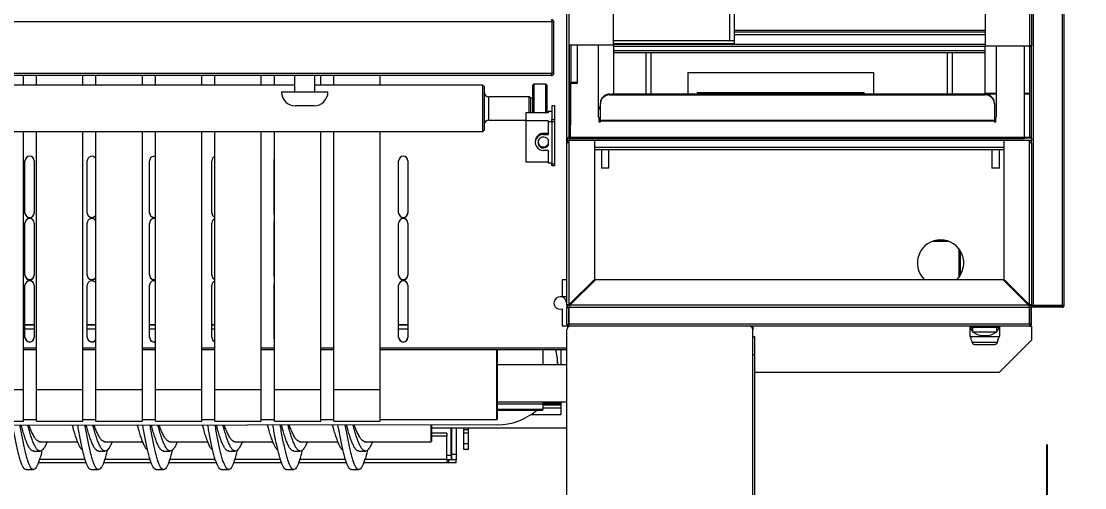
# Model space of a CAD drawing. Extents: x -2187 to 96136, y -11110 to 52208.
# Drawn here: x 26491 to 27636, y 15630 to 16132 of the extents above; entities that cross this region are included whole.
import ezdxf

# ---------------------------------------------------------------- set-up
doc = ezdxf.new("R2010")
doc.units = 0
doc.header["$LTSCALE"] = 1000
doc.header["$MEASUREMENT"] = 0
doc.styles.get("Standard").update_dxf_attribs({"font": 'gbenor.shx', "bigfont": 'gbcbig.shx'})
doc.dimstyles.new('ISO-25', dxfattribs={"dimscale": 70, "dimtxt": 2.5, "dimasz": 2.5, "dimexe": 1.25, "dimexo": 0.625, "dimtad": 1, "dimtxsty": 'Standard', "dimcen": 2.5, "dimadec": 0, "dimazin": 0, "dimtfac": 1, "dimtmove": 0, "dimatfit": 3, "dimfxl": 0, "dimarcsym": 0})

# ---------------------------------------------------------------- blocks, each defined once
blk = doc.blocks.new('*D96')
at = {"color": 0, "lineweight": -2}
for p, q in [((26749.4, 24632.1), (28089.6, 24632.1)), ((28002.1, 24457.1), (28002.1, 15707.1)), ((27322.1, 15532.1), (28089.6, 15532.1))]:
    blk.add_line(p, q, dxfattribs=at)
at = {"color": 0}
for points in [[(27973, 24457.1), (28031.3, 24457.1), (28002.1, 24632.1)], [(27973, 15707.1), (28031.3, 15707.1), (28002.1, 15532.1)]]:
    blk.add_solid(points, dxfattribs=at)
at = {"layer": 'Defpoints', "color": 0}
for p in [(26705.7, 24632.1), (27278.4, 15532.1), (28002.1, 15532.1)]:
    blk.add_point(p, dxfattribs=at)
at = {"color": 0, "insert": (27870.9, 20082.1), "char_height": 175, "attachment_point": 5, "rotation": 90}
blk.add_mtext('9100', dxfattribs=at)
blk = doc.blocks.new('*D94')
at = {"color": 0, "lineweight": -2}
for p, q in [((23094.7, 15676.6), (23094.7, 14891.4)), ((27594.7, 15676.6), (27594.7, 14891.4)), ((27419.7, 14978.9), (23269.7, 14978.9))]:
    blk.add_line(p, q, dxfattribs=at)
at = {"color": 0}
for points in [[(23269.7, 15008), (23269.7, 14949.7), (23094.7, 14978.9)], [(27419.7, 15008), (27419.7, 14949.7), (27594.7, 14978.9)]]:
    blk.add_solid(points, dxfattribs=at)
at = {"layer": 'Defpoints', "color": 0}
for p in [(23094.7, 15720.4), (27594.7, 15720.4), (23094.7, 14978.9)]:
    blk.add_point(p, dxfattribs=at)
at = {"color": 0, "insert": (25342.1, 15110.1), "char_height": 175, "attachment_point": 5}
blk.add_mtext('4500', dxfattribs=at)
blk = doc.blocks.new('*D95')
at = {"color": 0, "lineweight": -2}
for p, q in [((27851.4, 26853.4), (28702.3, 26853.4)), ((28614.8, 26678.4), (28614.8, 13528.4)), ((27640, 13353.4), (28702.3, 13353.4))]:
    blk.add_line(p, q, dxfattribs=at)
at = {"color": 0}
for points in [[(28585.6, 26678.4), (28644, 26678.4), (28614.8, 26853.4)], [(28585.6, 13528.4), (28644, 13528.4), (28614.8, 13353.4)]]:
    blk.add_solid(points, dxfattribs=at)
at = {"layer": 'Defpoints', "color": 0}
for p in [(27807.7, 26853.4), (27596.2, 13353.4), (28614.8, 13353.4)]:
    blk.add_point(p, dxfattribs=at)
at = {"color": 0, "insert": (28483.5, 20103.4), "char_height": 175, "attachment_point": 5, "rotation": 90}
blk.add_mtext('13500', dxfattribs=at)

msp = doc.modelspace()

# ---------------------------------------------------------------- linework, layer by layer
at = {"color": 7, "linetype": 'Continuous', "lineweight": 15}
for p, q in [((27078.399, 16006.603), (27078.399, 16861.603)), ((27580.399, 15826.603), (27580.399, 16842.603)), ((27611.399, 16842.603), (27611.399, 15826.603)), ((27613.399, 15826.603), (27613.399, 16842.603)), ((27128.399, 16107.103), (27128.399, 16813.396)), ((27528.399, 16813.603), (27528.399, 16106.103)), ((27576.199, 16813.603), (27576.199, 16106.103)), ((27578.399, 16813.603), (27578.399, 16106.103)), ((27253.399, 16200.498), (27253.399, 16111.197)), ((27258.399, 16200.498), (27258.399, 16111.197)), ((27062.045, 16131.603), (23620.753, 16131.603)), ((27062.045, 16131.603), (27062.045, 16076.603)), ((27062.399, 16076.603), (27062.399, 16131.603)), ((27062.399, 16131.603), (27064.399, 16131.603)), ((27064.399, 16076.603), (27064.399, 16131.603)), ((27528.399, 16122.456), (27258.399, 16122.456)), ((27258.399, 16120.979), (27528.399, 16120.979)), ((27258.399, 16111.197), (27128.399, 16111.197)), ((27258.399, 16111.197), (27253.399, 16111.197)), ((27258.399, 16118.027), (27528.399, 16118.027)), ((27258.399, 16111.197), (27258.399, 16108.181)), ((27081.399, 16107.103), (27128.399, 16107.103)), ((27081.399, 16015.143), (27081.399, 16107.103)), ((27089.399, 16107.103), (27089.399, 16066.426)), ((27112.399, 16029.192), (27112.399, 16107.103)), ((27258.399, 16108.181), (27128.399, 16108.181)), ((27128.399, 16107.596), (27528.399, 16107.596)), ((27128.399, 16107.103), (27128.399, 16054.81)), ((27128.399, 16105.627), (27528.399, 16105.627)), ((27128.399, 16100.938), (27528.399, 16100.938)), ((27128.399, 16098.668), (27528.399, 16098.668)), ((27163.399, 16098.668), (27163.399, 16054.103)), ((27493.399, 16054.103), (27493.399, 16098.668)), ((27528.399, 16106.103), (27576.199, 16106.103)), ((27528.399, 16054.603), (27528.399, 16106.103)), ((27540.399, 16106.103), (27540.399, 16029.192)), ((27570.399, 16106.103), (27570.399, 16007.285)), ((27578.399, 16106.103), (27576.199, 16106.103)), ((27576.399, 16106.103), (27576.399, 16105.103)), ((27576.399, 16007.103), (27576.399, 16105.103)), ((27576.399, 16105.103), (27578.399, 16105.103)), ((27578.399, 16105.103), (27578.399, 16106.103)), ((27578.399, 16007.103), (27578.399, 16105.103)), ((23620.753, 16076.603), (27062.045, 16076.603)), ((27064.399, 16076.603), (27062.399, 16076.603)), ((27208.399, 16077.103), (27408.399, 16077.103)), ((27208.399, 16077.103), (27208.399, 16054.103)), ((27408.399, 16077.103), (27408.399, 16054.103)), ((27061.899, 16074.103), (23620.899, 16074.103)), ((26785.399, 16063.557), (23897.399, 16063.557)), ((26493.692, 16063.557), (26493.692, 16074.103)), ((26507.692, 16063.557), (26507.692, 16074.103)), ((26557.692, 16063.557), (26557.692, 16074.103)), ((26571.692, 16063.557), (26571.692, 16074.103)), ((26621.692, 16063.557), (26621.692, 16074.103)), ((26635.692, 16063.557), (26635.692, 16074.103)), ((26685.692, 16063.557), (26685.692, 16074.103)), ((26699.692, 16063.557), (26699.692, 16074.103)), ((26749.692, 16063.557), (26749.692, 16074.103)), ((26763.692, 16063.557), (26763.692, 16074.103)), ((26785.399, 16074.103), (26785.399, 16056.377)), ((26807.399, 16056.377), (26807.399, 16074.103)), ((26987.999, 16063.557), (26807.399, 16063.557)), ((26813.692, 16063.557), (26813.692, 16074.103)), ((26827.692, 16063.557), (26827.692, 16074.103)), ((26877.692, 16063.557), (26877.692, 16074.103)), ((26989.499, 16062.057), (26987.999, 16063.557)), ((26987.999, 16017.18), (26987.999, 16063.557)), ((27041.788, 16033.983), (27041.788, 16063.557)), ((27055.788, 16064.557), (27042.788, 16064.557)), ((27056.788, 16063.557), (27056.788, 16033.983)), ((27082.399, 16065.55), (27081.399, 16065.55)), ((27082.399, 16065.55), (27082.399, 16020.752)), ((27089.399, 16066.426), (27082.599, 16066.426)), ((27082.599, 16065.462), (27082.599, 16066.426)), ((27089.399, 16065.462), (27082.599, 16065.462)), ((27089.399, 16066.426), (27089.399, 16065.462)), ((26771.399, 16056.377), (26821.399, 16056.377)), ((26989.499, 16062.057), (26989.499, 16018.462)), ((27124.399, 16053.927), (27124.399, 16053.09)), ((27124.399, 16053.927), (27528.399, 16053.927)), ((27124.399, 16053.09), (27528.399, 16053.09)), ((27127.515, 16053.927), (27128.399, 16054.81)), ((27128.399, 16054.81), (27128.399, 16054.103)), ((27128.399, 16054.103), (27129.106, 16054.103)), ((27129.106, 16054.103), (27128.93, 16053.927)), ((27129.106, 16054.103), (27540.399, 16054.103)), ((27218.399, 16055.632), (27398.399, 16055.632)), ((27218.399, 16055.632), (27218.399, 16054.103)), ((27398.399, 16054.103), (27398.399, 16055.632)), ((27528.399, 16054.103), (27528.399, 16054.603)), ((27540.399, 16054.603), (27528.399, 16054.603)), ((27528.399, 16053.09), (27528.399, 16053.927)), ((27576.199, 16054.603), (27570.399, 16054.603)), ((27570.399, 16054.103), (27576.399, 16054.103)), ((27576.199, 16054.603), (27576.399, 16054.603)), ((26806.399, 16041.377), (26786.399, 16041.377)), ((27037.999, 16051.057), (26994.499, 16051.057)), ((27039.499, 16049.557), (27037.999, 16051.057)), ((27037.999, 16033.983), (27037.999, 16051.057)), ((27041.788, 16049.557), (27039.499, 16049.557)), ((27039.499, 16033.983), (27039.499, 16049.557)), ((27065.192, 16041.216), (27062.192, 16041.216)), ((27062.192, 16041.192), (27062.192, 16041.216)), ((27065.192, 16041.192), (27062.192, 16041.192)), ((27062.192, 16041.192), (27062.192, 16026.516)), ((27065.192, 16041.216), (27065.192, 16041.192)), ((27065.192, 16041.192), (27065.192, 16026.516)), ((27112.399, 16038.81), (27114.399, 16040.81)), ((27114.399, 16043.487), (27114.399, 16044.324)), ((27114.399, 16025.673), (27114.399, 16043.487)), ((27538.399, 16044.324), (27538.399, 16043.487)), ((27538.399, 16043.487), (27538.399, 16025.673)), ((27058.192, 16033.983), (27034.192, 16033.983)), ((27034.192, 16033.983), (27034.192, 16025.269)), ((27058.192, 16035.129), (27058.192, 16033.983)), ((27062.192, 16035.129), (27058.192, 16035.129)), ((27114.399, 16039.396), (27112.399, 16037.396)), ((27112.899, 16029.192), (27112.399, 16029.192)), ((27112.899, 16029.192), (27112.899, 16023.978)), ((27539.899, 16023.978), (27539.899, 16029.192)), ((27540.399, 16029.192), (27539.899, 16029.192)), ((26987.999, 16013.557), (26987.999, 16017.18)), ((26989.499, 16018.462), (26989.499, 16015.057)), ((26994.499, 16026.057), (27034.192, 16026.057)), ((27058.192, 16025.269), (27034.192, 16025.269)), ((27034.192, 16025.269), (27034.192, 15980.798)), ((27058.192, 16025.269), (27058.192, 16024.122)), ((27062.192, 16024.122), (27058.192, 16024.122)), ((27058.192, 16024.122), (27058.192, 16010.547)), ((27062.192, 16026.516), (27065.192, 16026.516)), ((27062.192, 16024.234), (27062.192, 16026.516)), ((27065.192, 16024.234), (27062.192, 16024.234)), ((27062.192, 16024.234), (27062.192, 15978.775)), ((27065.192, 16026.516), (27065.192, 16024.234)), ((27065.192, 16024.234), (27065.192, 15978.775)), ((27082.399, 16007.285), (27082.399, 16020.752)), ((27112.899, 16023.978), (27114.399, 16023.978)), ((27538.399, 16025.673), (27114.399, 16025.673)), ((27114.399, 16025.673), (27114.399, 16025.293)), ((27114.399, 16023.978), (27114.399, 16025.293)), ((27114.399, 16025.293), (27538.399, 16025.293)), ((27538.399, 16025.293), (27538.399, 16025.673)), ((27538.399, 16025.293), (27538.399, 16023.978)), ((27538.399, 16023.978), (27539.899, 16023.978)), ((23700.999, 16013.557), (26987.999, 16013.557)), ((26493.692, 15735.621), (26493.692, 16013.557)), ((26507.692, 15735.621), (26507.692, 16013.557)), ((26557.692, 15735.621), (26557.692, 16013.557)), ((26571.692, 15735.621), (26571.692, 16013.557)), ((26621.692, 15735.621), (26621.692, 16013.557)), ((26635.692, 15735.621), (26635.692, 16013.557)), ((26685.692, 15735.621), (26685.692, 16013.557)), ((26699.692, 15735.621), (26699.692, 16013.557)), ((26749.692, 15735.621), (26749.692, 16013.557)), ((26763.692, 15735.621), (26763.692, 16013.557)), ((26813.692, 15735.621), (26813.692, 16013.557)), ((26827.692, 15735.621), (26827.692, 16013.557)), ((26877.692, 15735.621), (26877.692, 16013.557)), ((26987.999, 16013.557), (26989.499, 16015.057)), ((27053.192, 16010.547), (27053.192, 16011.693)), ((27058.192, 16011.693), (27053.192, 16011.693)), ((27053.192, 16010.547), (27058.192, 16010.547)), ((27078.399, 16001.603), (27078.399, 16006.603)), ((27080.399, 16006.603), (27078.399, 16006.603)), ((27080.399, 16015.3), (27080.399, 16008.308)), ((27080.399, 16008.308), (27082.399, 16008.308)), ((27081.073, 16007.485), (27080.899, 16007.31)), ((27080.899, 16006.103), (27080.899, 16004.103)), ((27081.606, 16006.603), (27082.106, 16007.103)), ((27082.16, 16007.157), (27082.106, 16007.103)), ((27082.399, 16007.103), (27082.106, 16007.103)), ((27570.399, 16007.285), (27082.399, 16007.285)), ((27082.399, 16007.285), (27082.399, 16005.839)), ((27570.399, 16005.839), (27082.399, 16005.839)), ((27570.399, 16007.285), (27570.399, 16005.839)), ((27578.399, 16007.103), (27570.399, 16007.103)), ((27578.399, 16006.603), (27578.399, 16007.103)), ((27578.399, 16006.603), (27578.399, 16004.103)), ((27044.429, 16003.033), (27044.429, 16001.887)), ((27058.192, 16005.009), (27058.192, 15998.764)), ((27078.399, 15826.603), (27078.399, 16001.603)), ((27080.899, 16001.603), (27078.399, 16001.603)), ((27080.899, 16001.603), (27080.899, 16004.103)), ((27108.399, 16004.103), (27080.899, 16004.103)), ((27080.899, 15827.31), (27080.899, 16001.603)), ((27108.399, 15854.81), (27108.399, 16004.103)), ((27548.399, 16004.103), (27108.399, 16004.103)), ((27548.399, 15994.103), (27108.399, 15994.103)), ((27115.649, 15994.103), (27115.649, 15974.103)), ((27123.649, 15974.103), (27123.649, 15994.103)), ((27535.649, 15994.103), (27535.649, 15974.103)), ((27543.649, 15974.103), (27543.649, 15994.103)), ((27575.899, 16004.103), (27548.399, 16004.103)), ((27548.399, 16004.103), (27548.399, 15854.81)), ((27575.899, 16004.103), (27575.899, 16001.603)), ((27578.399, 16004.103), (27575.899, 16004.103)), ((27575.899, 16001.603), (27575.899, 15827.31)), ((27578.399, 16001.603), (27575.899, 16001.603)), ((27578.399, 16001.603), (27578.399, 16004.103)), ((27578.399, 16001.603), (27578.399, 15826.603)), ((27058.192, 15993.227), (27053.192, 15993.227)), ((27058.192, 15993.227), (27058.192, 15979.651)), ((26495.437, 15925.932), (26495.437, 15982.066)), ((26505.437, 15982.066), (26505.437, 15925.932)), ((26562.437, 15925.932), (26562.437, 15982.066)), ((26629.437, 15925.932), (26629.437, 15982.066)), ((26696.437, 15925.932), (26696.437, 15982.066)), ((26763.437, 15925.932), (26763.437, 15982.066)), ((26897.437, 15925.932), (26897.437, 15982.066)), ((26907.437, 15982.066), (26907.437, 15925.932)), ((27058.192, 15980.798), (27034.192, 15980.798)), ((27062.192, 15979.651), (27058.192, 15979.651)), ((27062.192, 15978.775), (27065.192, 15978.775)), ((27062.192, 15977.081), (27062.192, 15978.775)), ((27062.192, 15977.081), (27065.192, 15977.081)), ((27065.192, 15978.775), (27065.192, 15977.081)), ((27123.649, 15974.103), (27115.649, 15974.103)), ((27543.649, 15974.103), (27535.649, 15974.103)), ((26495.437, 15858.965), (26495.437, 15915.099)), ((26505.437, 15915.099), (26505.437, 15858.965)), ((26562.437, 15858.965), (26562.437, 15915.099)), ((26629.437, 15858.965), (26629.437, 15915.099)), ((26696.437, 15858.965), (26696.437, 15915.099)), ((26763.437, 15858.965), (26763.437, 15915.099)), ((26897.437, 15858.965), (26897.437, 15915.099)), ((26907.437, 15915.099), (26907.437, 15858.965)), ((27473.399, 15896.103), (27487.399, 15896.103)), ((27499.892, 15887.756), (27499.892, 15856.451)), ((27500.6, 15886.832), (27500.6, 15857.374)), ((27501.6, 15885.352), (27501.6, 15858.854)), ((26495.437, 15791.998), (26495.437, 15848.132)), ((26505.437, 15848.132), (26505.437, 15791.998)), ((26562.437, 15791.998), (26562.437, 15848.132)), ((26629.437, 15791.998), (26629.437, 15848.132)), ((26696.437, 15791.998), (26696.437, 15848.132)), ((26763.437, 15791.998), (26763.437, 15848.132)), ((26897.437, 15791.998), (26897.437, 15848.132)), ((26907.437, 15848.132), (26907.437, 15791.998)), ((27073.399, 15854.103), (27073.399, 15836.103)), ((27078.399, 15854.103), (27073.399, 15854.103)), ((27108.399, 15854.81), (27080.899, 15827.31)), ((27081.606, 15826.603), (27109.106, 15854.103)), ((27547.692, 15854.103), (27109.106, 15854.103)), ((27547.692, 15854.103), (27575.192, 15826.603)), ((27575.899, 15827.31), (27548.399, 15854.81)), ((27073.399, 15836.103), (27073.399, 15835.467)), ((27073.399, 15836.103), (27078.399, 15836.103)), ((27073.399, 15822.739), (27073.399, 15804.103)), ((27078.399, 15829.103), (27077.899, 15829.103)), ((27078.399, 15826.603), (27078.399, 15824.103)), ((27080.399, 15826.603), (27078.399, 15826.603)), ((27078.399, 15824.103), (27080.399, 15824.103)), ((27078.399, 15806.203), (27078.399, 15824.103)), ((27080.399, 15806.203), (27080.399, 15824.103)), ((27080.753, 15806.203), (27080.753, 15824.103)), ((27576.045, 15824.103), (27080.753, 15824.103)), ((27080.899, 15826.103), (27080.899, 15824.103)), ((27575.192, 15826.603), (27081.606, 15826.603)), ((27575.899, 15826.103), (27575.899, 15824.103)), ((27576.045, 15806.203), (27576.045, 15824.103)), ((27576.399, 15826.603), (27578.399, 15826.603)), ((27576.399, 15806.203), (27576.399, 15824.103)), ((27578.399, 15824.103), (27576.399, 15824.103)), ((27578.399, 15826.603), (27580.399, 15826.603)), ((27578.399, 15824.103), (27578.399, 15826.603)), ((27611.399, 15826.103), (27578.399, 15826.103)), ((27611.399, 15824.603), (27578.399, 15824.603)), ((27578.399, 15806.203), (27578.399, 15824.103)), ((27580.399, 15826.603), (27611.399, 15826.603)), ((27611.399, 15826.603), (27611.899, 15826.603)), ((27611.399, 15826.103), (27611.399, 15824.603)), ((27611.899, 15826.603), (27613.399, 15826.603)), ((26505.437, 15805.103), (26495.437, 15805.103)), ((26571.692, 15805.103), (26562.437, 15805.103)), ((26635.692, 15805.103), (26629.437, 15805.103)), ((26699.692, 15805.103), (26696.437, 15805.103)), ((26763.692, 15805.103), (26763.437, 15805.103)), ((26907.437, 15805.103), (26897.437, 15805.103)), ((27078.399, 15804.103), (27073.399, 15804.103)), ((27078.399, 15806.203), (27078.399, 15804.103)), ((27078.399, 15806.203), (27080.399, 15806.203)), ((27078.399, 15584.103), (27078.399, 15800.103)), ((27078.937, 15804.834), (27078.937, 15802.107)), ((27078.937, 15804.103), (27080.499, 15804.103)), ((27080.499, 15806.103), (27080.499, 15804.103)), ((27576.299, 15804.103), (27080.499, 15804.103)), ((27576.045, 15806.203), (27080.753, 15806.203)), ((27278.399, 15804.103), (27278.399, 15800.103)), ((27278.399, 15584.103), (27278.399, 15800.103)), ((27511.899, 15804.103), (27511.899, 15802.603)), ((27543.899, 15802.603), (27511.899, 15802.603)), ((27511.899, 15802.603), (27511.899, 15793.219)), ((27514.899, 15802.603), (27514.899, 15797.603)), ((27540.899, 15797.603), (27540.899, 15802.603)), ((27543.899, 15804.103), (27543.899, 15802.603)), ((27543.899, 15802.603), (27543.899, 15793.219)), ((27576.299, 15806.103), (27576.299, 15804.103)), ((27578.399, 15804.103), (27576.299, 15804.103)), ((27578.399, 15806.203), (27576.399, 15806.203)), ((27578.399, 15804.103), (27578.399, 15789.103)), ((27278.399, 15793.103), (27280.399, 15793.103)), ((27280.399, 15793.103), (27280.399, 15773.103)), ((27512.136, 15793.103), (27512.099, 15793.103)), ((27512.136, 15793.103), (27543.662, 15793.103)), ((27540.899, 15797.603), (27514.899, 15797.603)), ((27578.399, 15789.103), (27543.399, 15754.103)), ((27543.699, 15793.103), (27543.662, 15793.103)), ((26493.692, 15779.004), (26507.692, 15779.004)), ((26557.692, 15779.004), (26571.692, 15779.004)), ((26621.692, 15779.004), (26635.692, 15779.004)), ((26685.692, 15779.004), (26699.692, 15779.004)), ((26749.692, 15779.004), (26763.692, 15779.004)), ((26813.692, 15779.004), (26827.692, 15779.004)), ((26877.692, 15779.004), (27078.399, 15779.004)), ((27003.199, 15724.776), (27003.199, 15779.004)), ((27003.699, 15725.004), (27003.699, 15779.004)), ((27052.399, 15779.004), (27052.399, 15762.603)), ((27072.399, 15762.603), (27072.399, 15779.004)), ((27514.177, 15786.927), (27541.62, 15786.927)), ((27517.209, 15784.504), (27538.589, 15784.504)), ((27280.399, 15773.103), (27278.399, 15773.103)), ((27280.399, 15773.103), (27280.399, 15576.103)), ((27078.399, 15762.603), (27003.699, 15762.603)), ((27068.527, 15762.603), (27068.527, 15763.182)), ((27543.399, 15754.103), (27280.399, 15754.103)), ((26493.692, 15735.621), (26443.692, 15735.621)), ((26493.692, 15701.74), (26493.692, 15735.621)), ((26557.692, 15735.621), (26507.692, 15735.621)), ((26507.692, 15701.74), (26507.692, 15735.621)), ((26557.692, 15701.74), (26557.692, 15735.621)), ((26621.692, 15735.621), (26571.692, 15735.621)), ((26571.692, 15701.74), (26571.692, 15735.621)), ((26621.692, 15701.74), (26621.692, 15735.621)), ((26685.692, 15735.621), (26635.692, 15735.621)), ((26635.692, 15701.74), (26635.692, 15735.621)), ((26685.692, 15701.74), (26685.692, 15735.621)), ((26749.692, 15735.621), (26699.692, 15735.621)), ((26699.692, 15701.74), (26699.692, 15735.621)), ((26749.692, 15701.74), (26749.692, 15735.621)), ((26813.692, 15735.621), (26763.692, 15735.621)), ((26763.692, 15701.74), (26763.692, 15735.621)), ((26813.692, 15701.74), (26813.692, 15735.621)), ((26877.692, 15735.621), (26827.692, 15735.621)), ((26827.692, 15701.74), (26827.692, 15735.621)), ((26877.692, 15701.74), (26877.692, 15735.621)), ((27003.199, 15703.603), (27003.199, 15724.776)), ((27003.699, 15704.103), (27003.699, 15725.004)), ((27003.699, 15722.603), (27078.399, 15722.603)), ((27052.399, 15722.603), (27052.399, 15720.25)), ((27052.399, 15720.25), (27052.399, 15714.313)), ((27072.399, 15721.58), (27072.399, 15722.603)), ((27072.399, 15720.677), (27072.399, 15721.58)), ((27072.399, 15719.369), (27072.399, 15720.677)), ((27052.399, 15714.313), (27003.699, 15714.313)), ((27052.399, 15713.253), (27003.699, 15713.253)), ((27040.012, 15709.076), (27072.399, 15709.076)), ((27052.399, 15713.253), (27052.399, 15714.313)), ((27072.399, 15716.206), (27072.399, 15719.369)), ((27072.399, 15709.076), (27072.399, 15716.206)), ((27003.639, 15697.98), (25431.515, 15695.306)), ((26443.692, 15701.74), (26493.692, 15701.74)), ((26493.692, 15703.603), (26507.692, 15703.603)), ((26507.692, 15701.74), (26557.692, 15701.74)), ((26557.692, 15703.603), (26571.692, 15703.603)), ((26571.692, 15701.74), (26621.692, 15701.74)), ((26621.692, 15703.603), (26635.692, 15703.603)), ((26635.692, 15701.74), (26685.692, 15701.74)), ((26685.692, 15703.603), (26699.692, 15703.603)), ((26699.692, 15701.74), (26749.692, 15701.74)), ((26749.692, 15703.603), (26763.692, 15703.603)), ((26763.692, 15701.74), (26813.692, 15701.74)), ((26813.692, 15703.603), (26827.692, 15703.603)), ((26827.692, 15701.74), (26877.692, 15701.74)), ((26877.692, 15703.603), (27003.199, 15703.603)), ((26932.199, 15697.858), (26932.199, 15679.603)), ((26932.699, 15697.859), (26932.699, 15680.103)), ((27003.199, 15703.603), (27003.699, 15704.103)), ((26932.699, 15694.603), (27078.399, 15694.603)), ((26949.399, 15689.106), (26932.699, 15689.106)), ((26949.399, 15689.106), (26949.399, 15685.606)), ((26949.399, 15660.606), (26949.399, 15685.606)), ((26954.399, 15694.603), (26954.399, 15665.998)), ((26959.399, 15694.603), (26959.399, 15665.998)), ((26967.399, 15692.511), (26967.399, 15694.603)), ((26972.399, 15692.511), (26967.399, 15692.511)), ((26967.399, 15689.167), (26967.399, 15692.511)), ((26967.399, 15689.167), (26972.399, 15689.167)), ((26967.399, 15677.624), (26967.399, 15689.167)), ((26972.399, 15692.511), (26972.399, 15694.603)), ((26972.399, 15689.167), (26972.399, 15692.511)), ((26972.399, 15677.624), (26972.399, 15689.167)), ((26511.122, 15679.603), (26552.113, 15679.603)), ((26581.122, 15679.603), (26622.113, 15679.603)), ((26651.122, 15679.603), (26692.113, 15679.603)), ((26721.122, 15679.603), (26762.113, 15679.603)), ((26791.122, 15679.603), (26832.113, 15679.603)), ((26861.122, 15679.603), (26932.199, 15679.603)), ((26932.199, 15679.603), (26932.699, 15680.103)), ((26972.399, 15677.624), (26967.399, 15677.624)), ((26967.399, 15671.452), (26967.399, 15677.624)), ((26972.399, 15671.452), (26972.399, 15677.624)), ((26504.564, 15669.679), (26511.622, 15669.679)), ((26574.564, 15669.679), (26581.622, 15669.679)), ((26644.564, 15669.679), (26651.622, 15669.679)), ((26714.564, 15669.679), (26721.622, 15669.679)), ((26784.564, 15669.679), (26791.622, 15669.679)), ((26854.564, 15669.679), (26861.622, 15669.679)), ((26949.399, 15665.103), (26953.899, 15665.103)), ((26959.399, 15665.998), (26954.399, 15665.998)), ((26954.399, 15665.998), (26954.399, 15660.103)), ((26959.399, 15665.998), (26959.399, 15660.103)), ((26972.399, 15671.452), (26967.399, 15671.452)), ((26561.342, 15657.106), (26509.921, 15657.106)), ((26631.342, 15657.106), (26579.921, 15657.106)), ((26701.342, 15657.106), (26649.921, 15657.106)), ((26771.342, 15657.106), (26719.921, 15657.106)), ((26841.342, 15657.106), (26789.921, 15657.106)), ((26949.399, 15657.106), (26859.921, 15657.106)), ((26949.399, 15660.606), (26949.399, 15657.106)), ((26950.899, 15660.106), (26949.399, 15660.106)), ((26949.399, 15660.103), (26950.899, 15660.103)), ((26950.899, 15657.106), (26949.399, 15657.106)), ((26950.899, 15660.106), (26950.899, 15657.106)), ((26954.399, 15660.106), (26950.899, 15660.106)), ((26959.399, 15657.106), (26950.899, 15657.106)), ((26954.399, 15660.126), (26954.069, 15660.106)), ((26959.399, 15660.103), (26954.399, 15660.103)), ((26959.399, 15657.106), (26959.399, 15660.103)), ((26496.679, 15649.679), (26504.564, 15649.679)), ((26566.679, 15649.679), (26574.564, 15649.679)), ((26636.679, 15649.679), (26644.564, 15649.679)), ((26706.679, 15649.679), (26714.564, 15649.679)), ((26776.679, 15649.679), (26784.564, 15649.679)), ((26846.679, 15649.679), (26854.564, 15649.679))]:
    msp.add_line(p, q, dxfattribs=at)
at = {"color": 8, "linetype": 'Continuous', "lineweight": 15}
for p, q in [((27080.899, 16015.143), (27080.899, 16860.896)), ((27082.599, 16107.103), (27082.599, 16066.426)), ((27168.899, 16098.668), (27168.899, 16054.103)), ((27487.899, 16054.103), (27487.899, 16098.668)), ((27576.199, 16106.103), (27576.199, 16054.603)), ((27042.788, 16064.557), (27042.788, 16033.983)), ((27055.788, 16033.983), (27055.788, 16064.557)), ((27572.899, 16054.603), (27572.899, 16054.103)), ((26994.499, 16026.057), (26994.499, 16051.057)), ((27080.899, 16007.31), (27080.899, 16007.585)), ((27082.399, 16006.603), (27081.606, 16006.603)), ((27578.399, 16006.603), (27570.399, 16006.603)), ((27548.399, 15996.503), (27108.399, 15996.503)), ((27472.15, 15895.703), (27488.648, 15895.703)), ((26505.437, 15805.603), (26495.437, 15805.603)), ((26505.437, 15800.995), (26495.437, 15800.995)), ((26571.692, 15805.603), (26562.437, 15805.603)), ((26571.692, 15800.995), (26562.437, 15800.995)), ((26635.692, 15805.603), (26629.437, 15805.603)), ((26635.692, 15800.995), (26629.437, 15800.995)), ((26699.692, 15805.603), (26696.437, 15805.603)), ((26699.692, 15800.995), (26696.437, 15800.995)), ((26763.692, 15805.603), (26763.437, 15805.603)), ((26763.692, 15800.995), (26763.437, 15800.995)), ((26907.437, 15805.603), (26897.437, 15805.603)), ((26907.437, 15800.995), (26897.437, 15800.995)), ((26507.692, 15780.574), (26493.692, 15780.574)), ((26571.692, 15780.574), (26557.692, 15780.574)), ((26635.692, 15780.574), (26621.692, 15780.574)), ((26699.692, 15780.574), (26685.692, 15780.574)), ((26763.692, 15780.574), (26749.692, 15780.574)), ((26827.692, 15780.574), (26813.692, 15780.574)), ((27078.399, 15780.574), (26877.692, 15780.574)), ((27052.399, 15720.25), (27003.699, 15720.25)), ((27053.068, 15720.677), (27072.399, 15720.677)), ((27053.828, 15721.58), (27072.399, 15721.58)), ((27052.399, 15719.369), (27072.399, 15719.369)), ((27052.399, 15716.206), (27072.399, 15716.206)), ((26949.399, 15685.606), (26932.699, 15685.606)), ((26953.899, 15665.103), (26953.899, 15694.603)), ((26953.899, 15665.103), (26953.899, 15660.106)), ((26560.148, 15660.606), (26511.089, 15660.606)), ((26630.148, 15660.606), (26581.089, 15660.606)), ((26700.148, 15660.606), (26651.089, 15660.606)), ((26770.148, 15660.606), (26721.089, 15660.606)), ((26840.148, 15660.606), (26791.089, 15660.606)), ((26949.399, 15660.606), (26861.089, 15660.606))]:
    msp.add_line(p, q, dxfattribs=at)
at = {"color": 7, "linetype": 'Continuous', "lineweight": 15, "flags": 128}
for points in [[(27082.599, 16065.462), (27082.56, 16065.46), (27082.522, 16065.455), (27082.488, 16065.446), (27082.458, 16065.434), (27082.433, 16065.419), (27082.414, 16065.403), (27082.403, 16065.385), (27082.399, 16065.366)], [(27080.399, 16008.308), (27080.447, 16008.073), (27080.589, 16007.847), (27080.82, 16007.638), (27081.131, 16007.456), (27081.51, 16007.306), (27081.942, 16007.195), (27082.399, 16007.128)], [(26763.437, 15982.066), (26763.639, 15983.453), (26763.692, 15983.618)], [(26763.437, 15926.192), (26763.639, 15924.805), (26763.692, 15924.641)], [(26763.692, 15924.38), (26763.639, 15924.545), (26763.437, 15925.932)], [(26763.437, 15915.099), (26763.639, 15916.486), (26763.692, 15916.651)], [(26763.437, 15859.226), (26763.639, 15857.838), (26763.692, 15857.674)], [(26763.692, 15857.414), (26763.639, 15857.578), (26763.437, 15858.965)], [(26763.437, 15848.132), (26763.639, 15849.519), (26763.692, 15849.684)], [(27578.462, 15826.103), (27578.437, 15826.213), (27578.399, 15826.603)], [(26763.437, 15792.259), (26763.639, 15790.871), (26763.692, 15790.707)], [(26763.692, 15790.447), (26763.639, 15790.611), (26763.437, 15791.998)], [(27054.656, 15722.603), (27054.376, 15722.252), (27052.399, 15719.91)]]:
    msp.add_lwpolyline(points, dxfattribs=at)
at = {"color": 7, "linetype": 'Continuous', "lineweight": 15}
for centre, radius, start, end in [((27042.788, 16063.557), 1, 90, 180), ((27055.788, 16063.557), 1, 0, 90), ((27082.568, 16062.358), 4.068, 89.567171, 106.704834), ((26786.399, 16056.377), 15, 180, 270), ((26806.399, 16056.377), 15, 270, 0), ((26994.499, 16056.057), 5, 180, 270), ((27124.204, 16044.121), 9.808, 88.863289, 178.816288), ((27124.204, 16043.284), 9.808, 88.863289, 178.816288), ((27528.594, 16044.121), 9.808, 1.183712, 91.136711), ((27528.594, 16043.284), 9.808, 1.183712, 91.136711), ((26994.499, 16021.057), 5, 90, 180), ((27053.137, 16002.985), 8.708, 89.639642, 179.682906), ((27053.113, 16001.887), 8.66, 89.474863, 270.525137), ((27053.217, 16001.887), 5.873, 32.117087, 327.882913), ((27080.899, 16006.603), 2.5, 180, 270), ((27080.899, 16006.603), 0.5, 180, 270), ((27053.197, 16003.099), 5.925, 186.186125, 327.454577), ((27080.899, 16001.603), 2.5, 90, 180), ((27080.899, 16001.603), 0.5, 90, 180), ((27575.899, 16001.603), 2.5, 0, 90), ((27575.899, 16001.603), 0.5, 0, 90), ((26500.437, 15982.008), 5, 0.668432, 179.331568), ((26567.446, 15981.994), 5.009, 32.050219, 179.177742), ((26634.428, 15982.004), 4.991, 75.333664, 179.285649), ((26701.375, 15982.038), 4.938, 109.927785, 179.677771), ((26902.437, 15982.008), 5, 0.668432, 179.331568), ((26500.437, 15926.251), 5, 180.668432, 359.331568), ((26500.437, 15925.99), 5, 180.668432, 359.331568), ((26567.446, 15926.264), 5.009, 180.822258, 327.949781), ((26567.446, 15926.004), 5.009, 180.822258, 327.949781), ((26634.428, 15926.255), 4.991, 180.714351, 284.666336), ((26634.417, 15925.98), 4.98, 180.548897, 284.83179), ((26701.375, 15926.22), 4.938, 180.322229, 250.072215), ((26701.369, 15925.956), 4.932, 180.275962, 250.118482), ((26902.437, 15926.251), 5, 180.668432, 359.331568), ((26902.437, 15925.99), 5, 180.668432, 359.331568), ((26500.437, 15915.041), 5, 0.668432, 179.331568), ((26567.446, 15915.027), 5.009, 32.050219, 179.177742), ((26634.428, 15915.037), 4.991, 75.333664, 179.285649), ((26701.375, 15915.071), 4.938, 109.927785, 179.677771), ((26902.437, 15915.041), 5, 0.668432, 179.331568), ((27480.399, 15872.103), 25, 313.94552, 226.05448), ((26500.437, 15859.284), 5, 180.668432, 359.331568), ((26500.437, 15859.023), 5, 180.668432, 359.331568), ((26567.446, 15859.297), 5.009, 180.822258, 327.949781), ((26567.446, 15859.037), 5.009, 180.822258, 327.949781), ((26634.428, 15859.288), 4.991, 180.714351, 284.666336), ((26634.417, 15859.013), 4.98, 180.548897, 284.83179), ((26701.375, 15859.253), 4.938, 180.322229, 250.072215), ((26701.369, 15858.989), 4.932, 180.275962, 250.118482), ((26902.437, 15859.284), 5, 180.668432, 359.331568), ((26902.437, 15859.023), 5, 180.668432, 359.331568), ((26500.437, 15848.074), 5, 0.668432, 179.331568), ((26567.446, 15848.06), 5.009, 32.050219, 179.177742), ((26634.428, 15848.07), 4.991, 75.333664, 179.285649), ((26701.375, 15848.104), 4.938, 109.927785, 179.677771), ((26902.437, 15848.074), 5, 0.668432, 179.331568), ((27071.149, 15829.103), 6.75, 0, 289.471221), ((27080.899, 15826.603), 2.5, 180, 270), ((27080.899, 15826.603), 0.5, 180, 270), ((27575.899, 15826.603), 2.5, 270, 0), ((27575.899, 15826.603), 0.5, 270, 0), ((27580.399, 15826.603), 0.5, 180, 270), ((27611.399, 15826.603), 2, 270, 0), ((27611.399, 15826.603), 0.5, 270, 0), ((27082.399, 15800.103), 4, 90, 180), ((27274.399, 15800.103), 4, 0, 90), ((26500.437, 15792.317), 5, 180.668432, 359.331568), ((26500.437, 15792.056), 5, 180.668432, 359.331568), ((26567.446, 15792.331), 5.009, 180.822258, 327.949781), ((26567.446, 15792.07), 5.009, 180.822258, 327.949781), ((26634.428, 15792.321), 4.991, 180.714351, 284.666336), ((26634.417, 15792.046), 4.98, 180.548897, 284.83179), ((26701.375, 15792.286), 4.938, 180.322229, 250.072215), ((26701.369, 15792.022), 4.932, 180.275962, 250.118482), ((26902.437, 15792.317), 5, 180.668432, 359.331568), ((26902.437, 15792.056), 5, 180.668432, 359.331568), ((27004.744, 15762.344), 63.783, 0.232397, 15.140987), ((27004.747, 15763.18), 63.78, 0.002213, 14.365748), ((27003.571, 15763.346), 65.366, 270.058811, 309.973885), ((26953.899, 15665.603), 0.5, 270, 0)]:
    msp.add_arc(centre, radius, start, end, dxfattribs=at)
for centre, major_axis, start_param, end_param in [((27527.899, 15802.603), (-15, 0), 0, 0.52231482), ((27527.899, 15802.603), (-15, 0), 2.61927783, 3.14159265), ((27512.099, 15793.219), (-0.2, 0), 0, 1.57079633), ((27527.899, 15802.603), (-15, 0), 0.61547971, 2.52611294), ((27543.699, 15793.219), (-0.2, 0), 1.57079633, 3.14159265)]:
    msp.add_ellipse(centre, major_axis=major_axis, ratio=0.57735027, start_param=start_param, end_param=end_param, dxfattribs=at)
for points in [[(27061.545, 16134.103), (27061.587, 16134.066), (27061.67, 16133.99), (27061.795, 16133.412), (27061.92, 16132.586), (27062.004, 16131.931), (27062.045, 16131.603)], [(27064.399, 16131.603), (27064.361, 16131.931), (27064.286, 16132.586), (27063.708, 16133.412), (27062.882, 16133.99), (27062.227, 16134.066), (27061.899, 16134.103)], [(27062.399, 16131.603), (27062.391, 16131.669), (27062.376, 16131.8), (27062.261, 16131.965), (27062.096, 16132.081), (27061.964, 16132.096), (27061.899, 16132.103)], [(27062.045, 16076.603), (27062.033, 16076.276), (27062.009, 16075.62), (27061.972, 16074.794), (27061.936, 16074.216), (27061.911, 16074.141), (27061.899, 16074.103)], [(27061.899, 16074.103), (27062.227, 16074.141), (27062.882, 16074.216), (27063.708, 16074.794), (27064.286, 16075.62), (27064.361, 16076.276), (27064.399, 16076.603)], [(27061.899, 16076.103), (27061.964, 16076.111), (27062.096, 16076.126), (27062.261, 16076.241), (27062.376, 16076.407), (27062.391, 16076.538), (27062.399, 16076.603)], [(27080.899, 16007.31), (27080.833, 16007.251), (27080.702, 16007.134), (27080.537, 16006.957), (27080.422, 16006.78), (27080.406, 16006.662), (27080.399, 16006.603)], [(27080.899, 16006.103), (27080.958, 16006.111), (27081.076, 16006.126), (27081.253, 16006.241), (27081.429, 16006.407), (27081.547, 16006.538), (27081.606, 16006.603)], [(27080.899, 15827.31), (27080.833, 15827.251), (27080.702, 15827.134), (27080.537, 15826.957), (27080.422, 15826.78), (27080.406, 15826.662), (27080.399, 15826.603)], [(27080.899, 15826.103), (27080.958, 15826.111), (27081.076, 15826.126), (27081.253, 15826.241), (27081.429, 15826.407), (27081.547, 15826.538), (27081.606, 15826.603)], [(27575.192, 15826.603), (27575.251, 15826.538), (27575.369, 15826.407), (27575.545, 15826.241), (27575.722, 15826.126), (27575.84, 15826.111), (27575.899, 15826.103)], [(27576.399, 15826.603), (27576.391, 15826.662), (27576.376, 15826.78), (27576.261, 15826.957), (27576.096, 15827.134), (27575.964, 15827.251), (27575.899, 15827.31)], [(27078.399, 15806.203), (27078.431, 15805.928), (27078.494, 15805.378), (27078.979, 15804.684), (27079.673, 15804.198), (27080.224, 15804.135), (27080.499, 15804.103)], [(27080.399, 15806.203), (27080.4, 15806.19), (27080.403, 15806.164), (27080.427, 15806.131), (27080.46, 15806.108), (27080.486, 15806.105), (27080.499, 15806.103)], [(27080.499, 15804.103), (27080.52, 15804.135), (27080.562, 15804.198), (27080.626, 15804.684), (27080.689, 15805.378), (27080.731, 15805.928), (27080.753, 15806.203)], [(27080.499, 15806.103), (27080.52, 15806.105), (27080.562, 15806.108), (27080.626, 15806.131), (27080.689, 15806.164), (27080.731, 15806.19), (27080.753, 15806.203)], [(27576.045, 15806.203), (27576.067, 15805.928), (27576.109, 15805.378), (27576.172, 15804.684), (27576.236, 15804.198), (27576.278, 15804.135), (27576.299, 15804.103)], [(27576.045, 15806.203), (27576.067, 15806.19), (27576.109, 15806.164), (27576.172, 15806.131), (27576.236, 15806.108), (27576.278, 15806.105), (27576.299, 15806.103)], [(27576.299, 15806.103), (27576.312, 15806.105), (27576.338, 15806.108), (27576.371, 15806.131), (27576.394, 15806.164), (27576.397, 15806.19), (27576.399, 15806.203)], [(27576.299, 15804.103), (27576.574, 15804.135), (27577.124, 15804.198), (27577.819, 15804.684), (27578.304, 15805.378), (27578.367, 15805.928), (27578.399, 15806.203)]]:
    msp.add_open_spline(points, degree=3, dxfattribs=at)
for points, knots in [([(27080.899, 16007.31), (27080.613, 16007.259), (27080.042, 16007.156), (27079.284, 16007.002), (27078.718, 16006.847), (27078.436, 16006.714), (27078.409, 16006.633), (27078.399, 16006.603)], [0, 0, 0, 0, 0.2181749, 0.4363498, 0.6545151, 0.8726803, 1, 1, 1, 1]), ([(27080.899, 16004.103), (27080.95, 16004.132), (27081.053, 16004.189), (27081.208, 16004.634), (27081.362, 16005.286), (27081.495, 16005.986), (27081.576, 16006.437), (27081.606, 16006.603)], [0, 0, 0, 0, 0.2181749, 0.4363498, 0.6545151, 0.8726803, 1, 1, 1, 1]), ([(27080.899, 15827.31), (27080.613, 15827.259), (27080.042, 15827.156), (27079.284, 15827.002), (27078.718, 15826.847), (27078.436, 15826.714), (27078.409, 15826.633), (27078.399, 15826.603)], [0, 0, 0, 0, 0.2181749, 0.4363498, 0.6545151, 0.8726803, 1, 1, 1, 1]), ([(27080.899, 15824.103), (27080.95, 15824.132), (27081.053, 15824.189), (27081.208, 15824.634), (27081.362, 15825.286), (27081.495, 15825.986), (27081.576, 15826.437), (27081.606, 15826.603)], [0, 0, 0, 0, 0.2181749, 0.4363498, 0.6545151, 0.8726803, 1, 1, 1, 1]), ([(27575.192, 15826.603), (27575.243, 15826.318), (27575.346, 15825.746), (27575.501, 15824.988), (27575.655, 15824.422), (27575.788, 15824.14), (27575.869, 15824.113), (27575.899, 15824.103)], [0, 0, 0, 0, 0.2181749, 0.4363498, 0.6545151, 0.8726803, 1, 1, 1, 1]), ([(27578.399, 15826.603), (27578.37, 15826.655), (27578.313, 15826.758), (27577.869, 15826.912), (27577.216, 15827.066), (27576.516, 15827.199), (27576.065, 15827.28), (27575.899, 15827.31)], [0, 0, 0, 0, 0.2181749, 0.4363498, 0.6545151, 0.8726803, 1, 1, 1, 1]), ([(27512.136, 15793.103), (27512.265, 15792.707), (27512.528, 15791.901), (27513.275, 15789.937), (27513.824, 15788.105), (27514.177, 15786.927)], [0, 0, 0, 0, 0.25703054, 0.52225374, 1, 1, 1, 1]), ([(27541.62, 15786.927), (27541.808, 15787.592), (27542.187, 15788.942), (27542.992, 15791.154), (27543.404, 15792.351), (27543.662, 15793.103)], [0, 0, 0, 0, 0.26553452, 0.53866866, 1, 1, 1, 1]), ([(27514.177, 15786.927), (27514.303, 15786.551), (27514.555, 15785.801), (27515.293, 15784.975), (27516.197, 15784.557), (27516.923, 15784.519), (27517.209, 15784.504)], [0, 0, 0, 0, 0.23549572, 0.47010033, 0.79106011, 1, 1, 1, 1]), ([(27538.589, 15784.504), (27539.076, 15784.547), (27539.945, 15784.624), (27540.926, 15785.351), (27541.416, 15786.206), (27541.584, 15786.799), (27541.62, 15786.927)], [0, 0, 0, 0, 0.35935037, 0.63972496, 0.92205114, 1, 1, 1, 1]), ([(26496.681, 15649.763), (26496.59, 15649.737), (26496.013, 15649.567), (26494.947, 15650.337), (26493.49, 15652.123), (26492.033, 15655.076), (26490.572, 15659.021), (26489.116, 15663.926), (26487.657, 15669.695), (26486.197, 15676.23), (26484.742, 15683.434), (26483.415, 15690.422), (26482.577, 15695.12), (26482.225, 15697.093)], [0, 0, 0, 0, 0.01887725, 0.11982118, 0.22068477, 0.32154836, 0.42249229, 0.52333394, 0.62424136, 0.72514877, 0.82599042, 0.92693436, 1, 1, 1, 1]), ([(26513.716, 15670.48), (26513.491, 15669.502), (26512.781, 15666.405), (26511.586, 15662.027), (26510.124, 15657.436), (26508.669, 15653.864), (26507.209, 15651.321), (26505.75, 15649.863), (26504.294, 15649.512), (26502.833, 15650.275), (26501.376, 15652.139), (26499.919, 15655.072), (26498.457, 15659.023), (26497.002, 15663.925), (26495.543, 15669.695), (26494.083, 15676.23), (26492.628, 15683.434), (26491.299, 15690.426), (26490.461, 15695.129), (26490.108, 15697.107)], [0, 0, 0, 0, 0.02854177, 0.09029965, 0.15210672, 0.21385117, 0.27563589, 0.33742061, 0.39916506, 0.46097213, 0.52273001, 0.58448789, 0.64629497, 0.70803942, 0.76982414, 0.83160886, 0.8933533, 0.95516038, 1, 1, 1, 1]), ([(26504.569, 15669.759), (26504.087, 15669.798), (26503.022, 15669.886), (26501.376, 15671.347), (26499.627, 15673.845), (26497.876, 15677.381), (26496.125, 15681.82), (26494.376, 15687.086), (26492.846, 15692.224), (26491.898, 15695.752), (26491.534, 15697.109)], [0, 0, 0, 0, 0.11072434, 0.24493997, 0.3791556, 0.51343962, 0.64772365, 0.78193928, 0.91615491, 1, 1, 1, 1]), ([(26519.151, 15679.603), (26519.078, 15679.405), (26518.422, 15677.617), (26517.182, 15675.053), (26515.433, 15672.096), (26513.684, 15670.269), (26511.933, 15669.51), (26510.182, 15669.869), (26508.433, 15671.327), (26506.684, 15673.851), (26504.933, 15677.379), (26503.182, 15681.82), (26501.433, 15687.086), (26499.902, 15692.228), (26498.953, 15695.76), (26498.588, 15697.121)], [0, 0, 0, 0, 0.01059846, 0.0957215, 0.18080117, 0.26588085, 0.35100388, 0.43612691, 0.52120659, 0.60628627, 0.6914093, 0.77653233, 0.86161201, 0.94669168, 1, 1, 1, 1]), ([(26511.62, 15679.77), (26511.286, 15679.734), (26510.224, 15679.616), (26508.433, 15680.857), (26506.246, 15683.382), (26504.059, 15687.2), (26501.964, 15691.781), (26500.598, 15695.425), (26499.962, 15697.123)], [0, 0, 0, 0, 0.08573382, 0.27334489, 0.46095595, 0.64856828, 0.83618315, 1, 1, 1, 1]), ([(26557.474, 15670.64), (26557.127, 15670.894), (26556.197, 15671.575), (26554.684, 15673.881), (26552.933, 15677.371), (26551.182, 15681.822), (26549.433, 15687.085), (26547.895, 15692.254), (26546.938, 15695.814), (26546.565, 15697.203)], [0, 0, 0, 0, 0.09545176, 0.25582489, 0.41627974, 0.57673459, 0.73710771, 0.89748084, 1, 1, 1, 1]), ([(26566.681, 15649.763), (26566.59, 15649.737), (26566.013, 15649.567), (26564.947, 15650.337), (26563.49, 15652.123), (26562.033, 15655.076), (26560.572, 15659.021), (26559.116, 15663.926), (26557.657, 15669.695), (26556.197, 15676.23), (26554.742, 15683.434), (26553.407, 15690.46), (26552.563, 15695.199), (26552.204, 15697.212)], [0, 0, 0, 0, 0.01884933, 0.11964396, 0.22035836, 0.32107276, 0.42186738, 0.52255988, 0.62331804, 0.72407621, 0.8247687, 0.92556333, 1, 1, 1, 1]), ([(26583.716, 15670.48), (26583.491, 15669.502), (26582.781, 15666.405), (26581.586, 15662.027), (26580.124, 15657.436), (26578.669, 15653.864), (26577.209, 15651.321), (26575.75, 15649.863), (26574.294, 15649.512), (26572.833, 15650.275), (26571.376, 15652.139), (26569.919, 15655.072), (26568.457, 15659.023), (26567.002, 15663.925), (26565.543, 15669.695), (26564.083, 15676.23), (26562.628, 15683.433), (26561.292, 15690.464), (26560.447, 15695.208), (26560.087, 15697.226)], [0, 0, 0, 0, 0.0285159, 0.09021782, 0.15196889, 0.21365739, 0.27538612, 0.33711485, 0.39880335, 0.46055442, 0.52225634, 0.58395826, 0.64570932, 0.70739782, 0.76912655, 0.83085529, 0.89254378, 0.95429485, 1, 1, 1, 1]), ([(26574.569, 15669.759), (26574.087, 15669.798), (26573.022, 15669.886), (26571.376, 15671.347), (26569.627, 15673.845), (26567.876, 15677.381), (26566.125, 15681.82), (26564.376, 15687.085), (26562.835, 15692.262), (26561.877, 15695.831), (26561.501, 15697.228)], [0, 0, 0, 0, 0.110450115, 0.244333341, 0.378216566, 0.51216802, 0.646119473, 0.780002699, 0.913885925, 1, 1, 1, 1]), ([(26589.151, 15679.603), (26589.078, 15679.405), (26588.422, 15677.617), (26587.182, 15675.053), (26585.433, 15672.096), (26583.684, 15670.269), (26581.933, 15669.51), (26580.182, 15669.869), (26578.433, 15671.327), (26576.684, 15673.851), (26574.933, 15677.379), (26573.182, 15681.82), (26571.433, 15687.085), (26569.892, 15692.265), (26568.932, 15695.839), (26568.555, 15697.24)], [0, 0, 0, 0, 0.01058181, 0.09557108, 0.18051707, 0.26546305, 0.35045232, 0.4354416, 0.52038758, 0.60533356, 0.69032284, 0.77531211, 0.86025809, 0.94520408, 1, 1, 1, 1]), ([(26581.62, 15679.77), (26581.286, 15679.734), (26580.224, 15679.616), (26578.433, 15680.857), (26576.246, 15683.382), (26574.059, 15687.199), (26571.949, 15691.817), (26570.568, 15695.503), (26569.916, 15697.242)], [0, 0, 0, 0, 0.08539776, 0.27227343, 0.4591491, 0.64602603, 0.83290549, 1, 1, 1, 1]), ([(26627.474, 15670.64), (26627.127, 15670.894), (26626.197, 15671.575), (26624.684, 15673.881), (26622.933, 15677.371), (26621.182, 15681.822), (26619.433, 15687.084), (26617.884, 15692.291), (26616.917, 15695.893), (26616.533, 15697.322)], [0, 0, 0, 0, 0.095169428, 0.255068186, 0.41504843, 0.575028673, 0.734927432, 0.894826191, 1, 1, 1, 1]), ([(26636.681, 15649.763), (26636.59, 15649.737), (26636.013, 15649.567), (26634.947, 15650.337), (26633.49, 15652.123), (26632.033, 15655.076), (26630.572, 15659.021), (26629.116, 15663.926), (26627.657, 15669.695), (26626.197, 15676.23), (26624.742, 15683.433), (26623.4, 15690.498), (26622.548, 15695.278), (26622.182, 15697.331)], [0, 0, 0, 0, 0.01882149, 0.11946725, 0.22003291, 0.32059856, 0.42124432, 0.5217881, 0.62239745, 0.72300681, 0.82355059, 0.92419635, 1, 1, 1, 1]), ([(26653.716, 15670.48), (26653.491, 15669.502), (26652.781, 15666.405), (26651.586, 15662.027), (26650.124, 15657.436), (26648.669, 15653.864), (26647.209, 15651.321), (26645.75, 15649.863), (26644.294, 15649.512), (26642.833, 15650.275), (26641.376, 15652.139), (26639.919, 15655.072), (26638.457, 15659.023), (26637.002, 15663.925), (26635.543, 15669.695), (26634.083, 15676.23), (26632.628, 15683.433), (26631.285, 15690.503), (26630.432, 15695.287), (26630.066, 15697.345)], [0, 0, 0, 0, 0.02849009, 0.09013614, 0.15183131, 0.21346396, 0.2751368, 0.33680965, 0.3984423, 0.46013746, 0.52178352, 0.58342958, 0.64512474, 0.70675739, 0.76843023, 0.83010308, 0.89173573, 0.95343089, 1, 1, 1, 1]), ([(26644.569, 15669.759), (26644.087, 15669.798), (26643.022, 15669.886), (26641.376, 15671.347), (26639.627, 15673.845), (26637.876, 15677.381), (26636.125, 15681.82), (26634.376, 15687.085), (26632.825, 15692.299), (26631.855, 15695.909), (26631.469, 15697.347)], [0, 0, 0, 0, 0.11017725, 0.24372971, 0.37728218, 0.5109027, 0.64452322, 0.77807569, 0.91162815, 1, 1, 1, 1]), ([(26659.151, 15679.603), (26659.078, 15679.405), (26658.422, 15677.617), (26657.182, 15675.053), (26655.433, 15672.096), (26653.684, 15670.269), (26651.933, 15669.51), (26650.182, 15669.869), (26648.433, 15671.327), (26646.684, 15673.851), (26644.933, 15677.379), (26643.182, 15681.82), (26641.433, 15687.085), (26639.881, 15692.303), (26638.91, 15695.917), (26638.523, 15697.359)], [0, 0, 0, 0, 0.01056521, 0.09542114, 0.18023385, 0.26504656, 0.3499025, 0.43475843, 0.51957114, 0.60438385, 0.68923979, 0.77409572, 0.85890843, 0.94372114, 1, 1, 1, 1]), ([(26651.62, 15679.77), (26651.286, 15679.734), (26650.224, 15679.616), (26648.433, 15680.857), (26646.246, 15683.382), (26644.059, 15687.198), (26641.933, 15691.853), (26640.537, 15695.58), (26639.87, 15697.361)], [0, 0, 0, 0, 0.08506433, 0.27121034, 0.45735636, 0.64350363, 0.82965343, 1, 1, 1, 1]), ([(26697.474, 15670.64), (26697.127, 15670.894), (26696.197, 15671.575), (26694.684, 15673.881), (26692.933, 15677.371), (26691.182, 15681.822), (26689.433, 15687.084), (26687.873, 15692.329), (26686.895, 15695.971), (26686.501, 15697.441)], [0, 0, 0, 0, 0.09488876, 0.25431595, 0.41382438, 0.57333282, 0.73276001, 0.8921872, 1, 1, 1, 1]), ([(26706.681, 15649.763), (26706.59, 15649.737), (26706.013, 15649.567), (26704.947, 15650.337), (26703.49, 15652.123), (26702.033, 15655.076), (26700.572, 15659.021), (26699.116, 15663.926), (26697.657, 15669.695), (26696.197, 15676.23), (26694.742, 15683.433), (26693.393, 15690.537), (26692.534, 15695.357), (26692.161, 15697.45)], [0, 0, 0, 0, 0.01879373, 0.11929107, 0.21970841, 0.32012576, 0.4206231, 0.5210186, 0.62147958, 0.72194056, 0.82233607, 0.9228334, 1, 1, 1, 1]), ([(26723.716, 15670.48), (26723.491, 15669.502), (26722.781, 15666.405), (26721.586, 15662.027), (26720.124, 15657.436), (26718.669, 15653.864), (26717.209, 15651.321), (26715.75, 15649.863), (26714.294, 15649.512), (26712.833, 15650.275), (26711.376, 15652.139), (26709.919, 15655.072), (26708.457, 15659.023), (26707.002, 15663.925), (26705.543, 15669.695), (26704.083, 15676.23), (26702.628, 15683.433), (26701.278, 15690.541), (26700.418, 15695.366), (26700.044, 15697.464)], [0, 0, 0, 0, 0.02846432, 0.09005461, 0.15169397, 0.21327087, 0.27488794, 0.336505, 0.3980819, 0.45972126, 0.52131155, 0.58290185, 0.64454121, 0.70611811, 0.76773517, 0.82935224, 0.89092914, 0.9525685, 1, 1, 1, 1]), ([(26714.569, 15669.759), (26714.087, 15669.798), (26713.022, 15669.886), (26711.376, 15671.347), (26709.627, 15673.845), (26707.876, 15677.381), (26706.125, 15681.82), (26704.376, 15687.085), (26702.814, 15692.337), (26701.833, 15695.988), (26701.436, 15697.466)], [0, 0, 0, 0, 0.109905721, 0.243129056, 0.37635239, 0.509643615, 0.64293484, 0.776158174, 0.909381508, 1, 1, 1, 1]), ([(26729.151, 15679.603), (26729.078, 15679.405), (26728.422, 15677.617), (26727.182, 15675.053), (26725.433, 15672.096), (26723.684, 15670.269), (26721.933, 15669.51), (26720.182, 15669.869), (26718.433, 15671.327), (26716.684, 15673.851), (26714.933, 15677.379), (26713.182, 15681.82), (26711.433, 15687.084), (26709.87, 15692.341), (26708.888, 15695.996), (26708.49, 15697.478)], [0, 0, 0, 0, 0.01054866, 0.09527167, 0.17995152, 0.26463138, 0.34935439, 0.4340774, 0.51875726, 0.60343712, 0.68816013, 0.77288314, 0.85756299, 0.94224285, 1, 1, 1, 1]), ([(26721.62, 15679.77), (26721.286, 15679.734), (26720.224, 15679.616), (26718.433, 15680.857), (26716.246, 15683.382), (26714.059, 15687.198), (26711.918, 15691.888), (26710.507, 15695.658), (26709.824, 15697.48)], [0, 0, 0, 0, 0.08473349, 0.27015553, 0.45557756, 0.64100086, 0.82642666, 1, 1, 1, 1]), ([(26767.474, 15670.64), (26767.127, 15670.894), (26766.197, 15671.575), (26764.684, 15673.881), (26762.933, 15677.371), (26761.182, 15681.822), (26759.433, 15687.084), (26757.863, 15692.366), (26756.874, 15696.05), (26756.468, 15697.56)], [0, 0, 0, 0, 0.09460974, 0.25356814, 0.41260754, 0.57164694, 0.73060534, 0.88956374, 1, 1, 1, 1]), ([(26776.681, 15649.763), (26776.59, 15649.737), (26776.013, 15649.567), (26774.947, 15650.337), (26773.49, 15652.123), (26772.033, 15655.076), (26770.572, 15659.021), (26769.116, 15663.926), (26767.657, 15669.695), (26766.197, 15676.23), (26764.742, 15683.433), (26763.386, 15690.575), (26762.52, 15695.436), (26762.14, 15697.569)], [0, 0, 0, 0, 0.018766059, 0.119115406, 0.21938488, 0.319654354, 0.420003701, 0.520251365, 0.620564412, 0.72087746, 0.821125124, 0.921474471, 1, 1, 1, 1]), ([(26793.716, 15670.48), (26793.491, 15669.502), (26792.781, 15666.405), (26791.586, 15662.027), (26790.124, 15657.436), (26788.669, 15653.864), (26787.209, 15651.321), (26785.75, 15649.863), (26784.294, 15649.512), (26782.833, 15650.275), (26781.376, 15652.139), (26779.919, 15655.072), (26778.457, 15659.023), (26777.002, 15663.925), (26775.543, 15669.695), (26774.083, 15676.23), (26772.628, 15683.433), (26771.271, 15690.58), (26770.404, 15695.444), (26770.023, 15697.583)], [0, 0, 0, 0, 0.02843859, 0.08997323, 0.15155689, 0.21307814, 0.27463952, 0.3362009, 0.39772215, 0.45930581, 0.52084044, 0.58237508, 0.64395874, 0.70547999, 0.76704137, 0.82860275, 0.890124, 0.95170766, 1, 1, 1, 1]), ([(26784.569, 15669.759), (26784.087, 15669.798), (26783.022, 15669.886), (26781.376, 15671.347), (26779.627, 15673.845), (26777.876, 15677.381), (26776.125, 15681.82), (26774.376, 15687.084), (26772.803, 15692.374), (26771.812, 15696.066), (26771.404, 15697.585)], [0, 0, 0, 0, 0.10963553, 0.24253135, 0.37542718, 0.50839072, 0.64135427, 0.77425009, 0.90714591, 1, 1, 1, 1]), ([(26799.151, 15679.603), (26799.078, 15679.405), (26798.422, 15677.617), (26797.182, 15675.053), (26795.433, 15672.096), (26793.684, 15670.269), (26791.933, 15669.51), (26790.182, 15669.869), (26788.433, 15671.327), (26786.684, 15673.851), (26784.933, 15677.379), (26783.182, 15681.82), (26781.433, 15687.084), (26779.859, 15692.378), (26778.867, 15696.074), (26778.458, 15697.597)], [0, 0, 0, 0, 0.01053216, 0.095122663, 0.179670081, 0.264217498, 0.348808002, 0.433398505, 0.517945923, 0.60249334, 0.687083844, 0.771674347, 0.856221765, 0.940769182, 1, 1, 1, 1]), ([(26791.62, 15679.77), (26791.286, 15679.734), (26790.224, 15679.616), (26788.433, 15680.857), (26786.246, 15683.383), (26784.059, 15687.197), (26781.903, 15691.924), (26780.476, 15695.735), (26779.778, 15697.599)], [0, 0, 0, 0, 0.08440521, 0.26910888, 0.45381255, 0.63851747, 0.82322489, 1, 1, 1, 1]), ([(26837.474, 15670.64), (26837.127, 15670.894), (26836.197, 15671.575), (26834.684, 15673.881), (26832.933, 15677.371), (26831.182, 15681.823), (26829.433, 15687.083), (26827.852, 15692.404), (26826.852, 15696.128), (26826.436, 15697.679)], [0, 0, 0, 0, 0.09433235, 0.25282471, 0.41139783, 0.56997095, 0.7284633, 0.88695565, 1, 1, 1, 1]), ([(26846.681, 15649.763), (26846.59, 15649.737), (26846.013, 15649.567), (26844.947, 15650.337), (26843.49, 15652.123), (26842.033, 15655.076), (26840.572, 15659.021), (26839.116, 15663.926), (26837.657, 15669.695), (26836.197, 15676.23), (26834.742, 15683.433), (26833.379, 15690.614), (26832.506, 15695.514), (26832.118, 15697.688)], [0, 0, 0, 0, 0.01873847, 0.11894026, 0.2190623, 0.31918433, 0.41938613, 0.51948639, 0.61965193, 0.71981748, 0.81991774, 0.92011954, 1, 1, 1, 1]), ([(26863.716, 15670.48), (26863.491, 15669.502), (26862.781, 15666.405), (26861.586, 15662.027), (26860.124, 15657.436), (26858.669, 15653.864), (26857.209, 15651.321), (26855.75, 15649.863), (26854.294, 15649.512), (26852.833, 15650.275), (26851.376, 15652.139), (26849.919, 15655.072), (26848.457, 15659.023), (26847.002, 15663.925), (26845.543, 15669.695), (26844.083, 15676.23), (26842.628, 15683.433), (26841.264, 15690.618), (26840.39, 15695.523), (26840.001, 15697.702)], [0, 0, 0, 0, 0.02841292, 0.089892, 0.15142005, 0.21288575, 0.27439155, 0.33589735, 0.39736305, 0.45889111, 0.52037018, 0.58184926, 0.64337732, 0.70484302, 0.76634882, 0.82785461, 0.88932032, 0.95084837, 1, 1, 1, 1]), ([(26854.569, 15669.759), (26854.087, 15669.798), (26853.022, 15669.886), (26851.376, 15671.347), (26849.627, 15673.845), (26847.876, 15677.381), (26846.125, 15681.82), (26844.376, 15687.084), (26842.792, 15692.412), (26841.79, 15696.145), (26841.372, 15697.704)], [0, 0, 0, 0, 0.10936667, 0.24193658, 0.3745065, 0.50714397, 0.63978145, 0.77235136, 0.90492128, 1, 1, 1, 1]), ([(26869.151, 15679.603), (26869.078, 15679.405), (26868.422, 15677.617), (26867.182, 15675.053), (26865.433, 15672.096), (26863.684, 15670.269), (26861.933, 15669.51), (26860.182, 15669.869), (26858.433, 15671.327), (26856.684, 15673.851), (26854.933, 15677.379), (26853.182, 15681.82), (26851.433, 15687.084), (26849.848, 15692.416), (26848.845, 15696.153), (26848.426, 15697.716)], [0, 0, 0, 0, 0.01051571, 0.09497412, 0.17938952, 0.26380491, 0.34826332, 0.43272173, 0.51713712, 0.60155251, 0.68601092, 0.77046933, 0.85488473, 0.93930012, 1, 1, 1, 1]), ([(26861.62, 15679.77), (26861.286, 15679.734), (26860.224, 15679.616), (26858.433, 15680.857), (26856.246, 15683.383), (26854.059, 15687.197), (26851.888, 15691.959), (26850.445, 15695.813), (26849.732, 15697.718)], [0, 0, 0, 0, 0.08407947, 0.26807032, 0.45206116, 0.63605326, 0.82004784, 1, 1, 1, 1])]:
    msp.add_open_spline(points, degree=3, knots=knots, dxfattribs=at)

# ---------------------------------------------------------------- dimensions: what is measured, and where the dimension line sits
at = {"color": 1}
for base, p1, p2, angle, picture, middle in [((28614.796, 13353.411), (27807.682, 26853.407), (27596.237, 13353.411), 90, '*D95', (28614.796, 20103.409)), ((28002.142, 15532.103), (26705.695, 24632.101), (27278.399, 15532.103), 90, '*D96', (28002.142, 20082.102)), ((23094.686, 14978.852), (27594.686, 15720.387), (23094.686, 15720.387), 180, '*D94', (25342.142, 14978.852))]:
    dim = msp.add_linear_dim(base=base, p1=p1, p2=p2, angle=angle, dimstyle='ISO-25', dxfattribs=at)
    dim.commit()
    dim.dimension.update_dxf_attribs({"geometry": picture, "text_midpoint": middle, "dimtype": 160})

doc.saveas('drawing.dxf')
